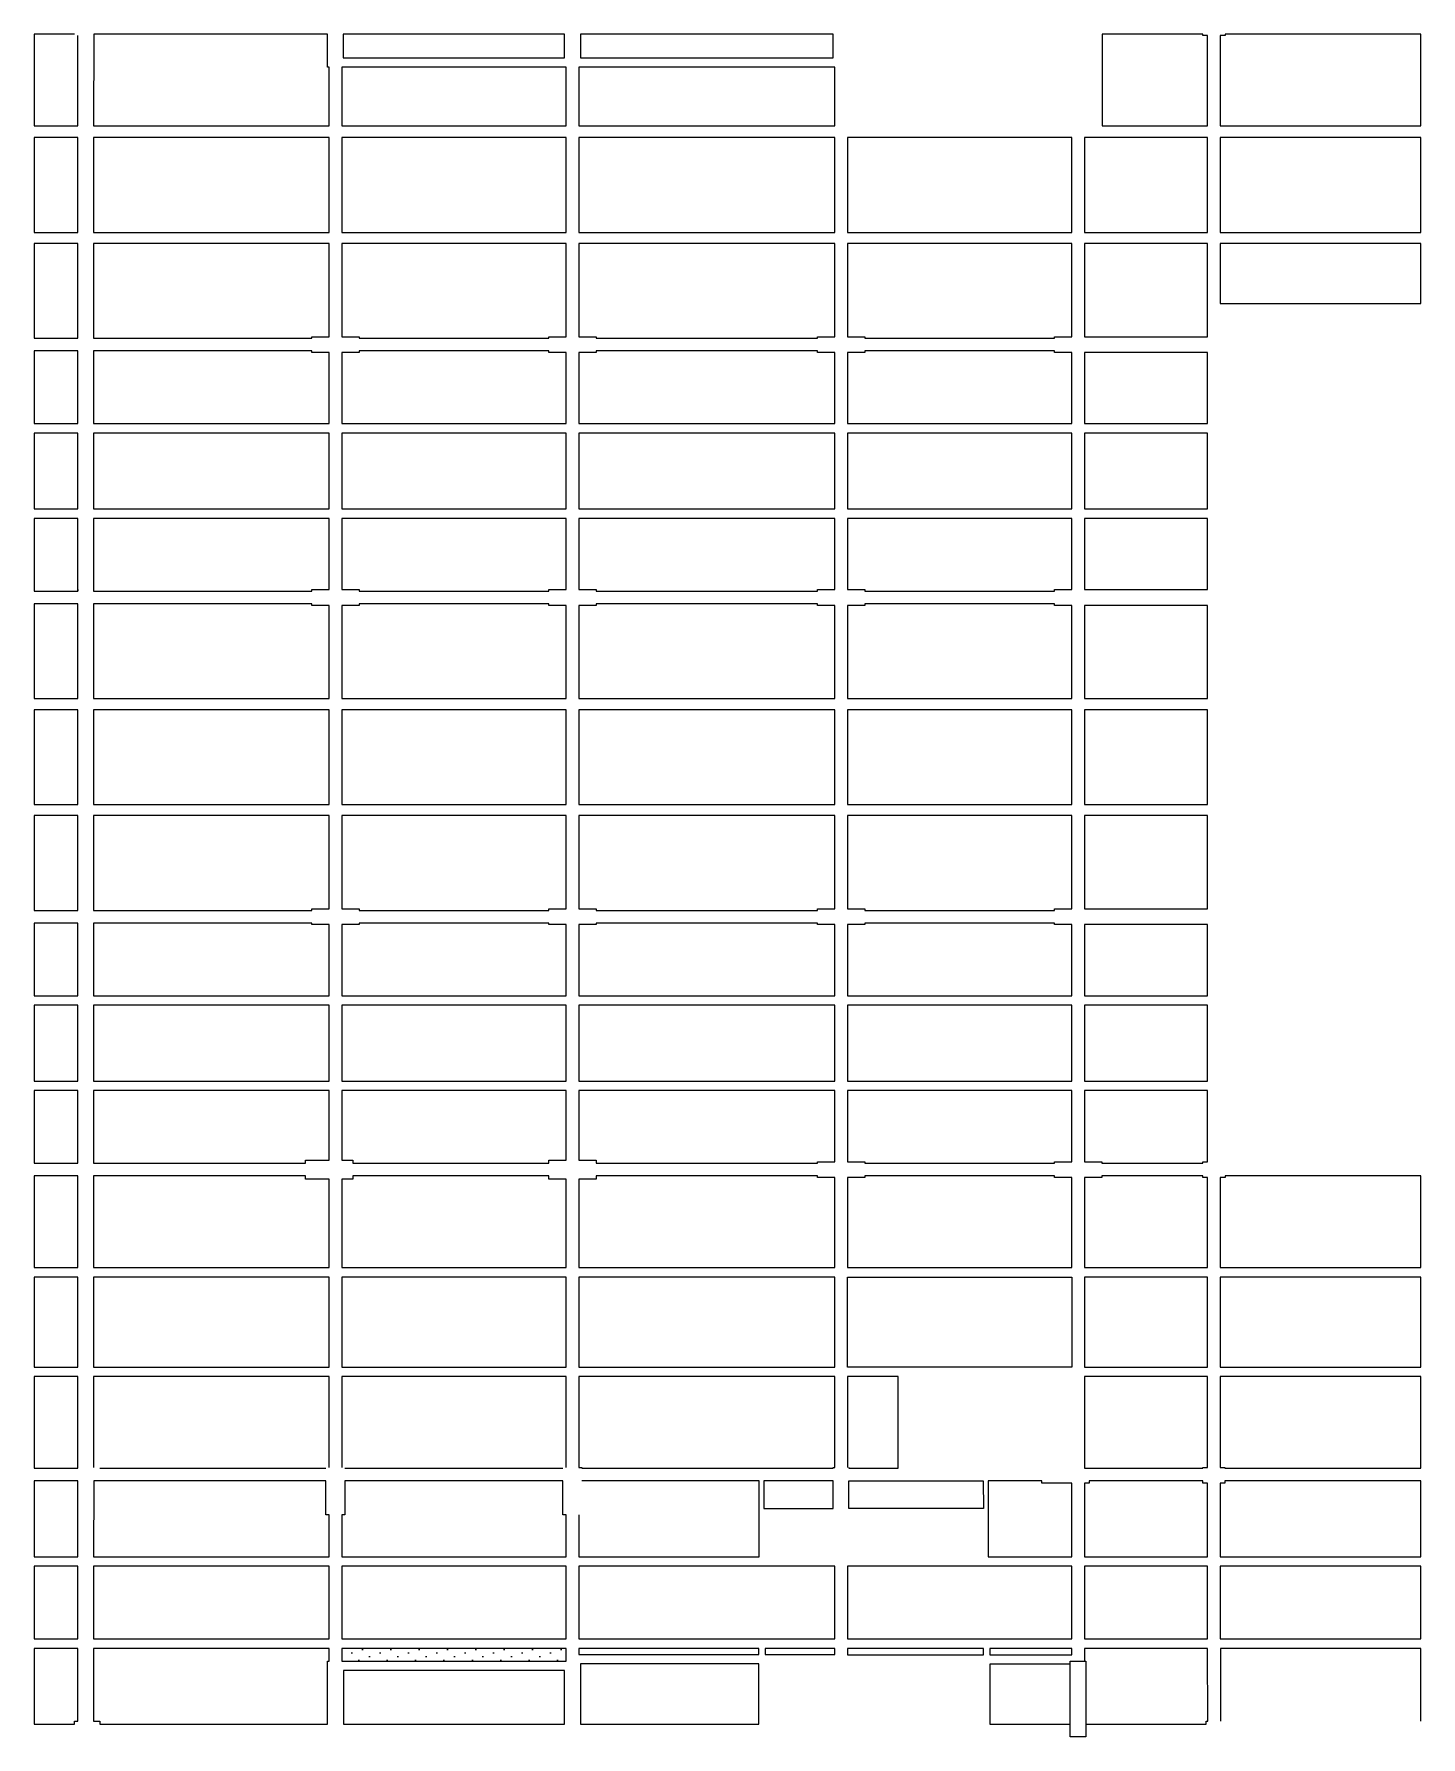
# Model space of a CAD drawing. Header units: millimetres. Extents: x 3781 to 4924, y 1639 to 1721.
# Drawn here: x 4168.8 to 4212.7, y 1651.7 to 1705.5 of the extents above; entities that cross this region are included whole.
import ezdxf

# ---------------------------------------------------------------- set-up
doc = ezdxf.new("R2010")
doc.units = ezdxf.units.MM
doc.linetypes.add('HIDDEN2', pattern=[0.1875, 0.125, -0.0625])
doc.linetypes.add('LLUVIAS', pattern=[10, 4, -2, 4])
for name, color, linetype in [('1amobla', 2, 'Continuous'), ('E-HATCH2', 1, 'Continuous'), ('E-P. MACIZA1', 2, 'HIDDEN2')]:
    doc.layers.add(name, color=color, linetype=linetype)

msp = doc.modelspace()

# ---------------------------------------------------------------- hatches: boundary and pattern name
at = {"layer": 'E-HATCH2', "ltscale": 10}
h = msp.add_hatch(dxfattribs=at)
h.set_pattern_fill('DOTS', color=256, scale=0.2, angle=-45, style=0)
h.set_pattern_definition([(315, (4163.38, 2062.24044), (0.3367596, 0.1122532), [0, -0.3175])])
h.paths.add_polyline_path([(4178.606, 1654.055), (4185.606, 1654.055), (4185.606, 1654.455), (4178.606, 1654.455)])

# ---------------------------------------------------------------- linework, layer by layer
at = {"layer": '1amobla', "color": 7, "linetype": 'Continuous', "ltscale": 0.3, "true_color": 0xffffff}
msp.add_lwpolyline([(4201.603, 1654.055), (4202.103, 1654.055), (4202.103, 1651.655), (4201.603, 1651.655)], close=True, dxfattribs=at)
at = {"layer": 'E-P. MACIZA1', "color": 7, "linetype": 'LLUVIAS', "ltscale": 3, "true_color": 0xffffff}
for p, q in [((4170.906, 1660.155), (4178.056, 1660.155)), ((4178.656, 1660.155), (4185.556, 1660.155))]:
    msp.add_line(p, q, dxfattribs=at)
for points in [[(4170.105, 1705.53), (4168.82, 1705.53), (4168.82, 1702.63), (4170.205, 1702.63), (4170.205, 1705.479)], [(4212.702, 1705.53), (4206.503, 1705.53), (4206.503, 1705.48), (4206.352, 1705.48), (4206.352, 1702.63), (4212.702, 1702.63), (4212.702, 1705.53)], [(4206.352, 1697.005), (4212.702, 1697.005), (4212.702, 1698.905), (4206.352, 1698.905), (4206.352, 1697.005)], [(4205.952, 1692.905), (4202.053, 1692.905), (4202.053, 1690.505), (4205.952, 1690.505), (4205.952, 1692.905)], [(4205.952, 1684.155), (4202.053, 1684.155), (4202.053, 1681.155), (4205.952, 1681.155), (4205.952, 1684.155)], [(4201.653, 1677.855), (4201.653, 1680.805), (4194.556, 1680.805), (4194.556, 1677.855)], [(4205.952, 1674.805), (4202.053, 1674.805), (4202.053, 1672.405), (4205.952, 1672.405), (4205.952, 1674.805)], [(4206.352, 1666.205), (4206.352, 1663.355), (4212.702, 1663.355), (4212.702, 1666.205), (4206.352, 1666.205), (4206.352, 1666.205)], [(4178.156, 1660.18), (4178.156, 1663.055), (4170.706, 1663.055), (4170.706, 1660.18)], [(4185.656, 1660.18), (4185.656, 1663.055), (4178.556, 1663.055), (4178.556, 1660.18)], [(4194.604, 1660.18), (4194.604, 1660.155), (4196.157, 1660.155), (4196.157, 1663.055), (4194.556, 1663.055), (4194.556, 1660.18)], [(4186.056, 1658.68), (4186.056, 1657.355), (4191.765, 1657.355), (4191.765, 1659.755), (4186.156, 1659.755)], [(4191.915, 1658.88), (4194.106, 1658.88), (4194.104, 1659.755), (4191.915, 1659.755), (4191.915, 1658.88)], [(4191.956, 1654.258), (4194.156, 1654.262), (4194.156, 1654.455), (4191.956, 1654.455), (4191.956, 1654.258)], [(4212.702, 1652.155), (4212.702, 1654.455), (4206.355, 1654.455), (4206.355, 1652.155)]]:
    msp.add_lwpolyline(points, dxfattribs=at)
for points in [[(4178.156, 1702.63), (4178.156, 1704.48), (4178.106, 1704.48), (4178.106, 1705.53), (4170.707, 1705.53), (4170.707, 1705.48), (4170.706, 1702.63)], [(4178.605, 1705.53), (4178.605, 1704.78), (4185.606, 1704.78), (4185.606, 1705.53)], [(4186.106, 1705.53), (4186.106, 1704.78), (4194.106, 1704.78), (4194.106, 1705.53)], [(4205.952, 1702.63), (4205.952, 1705.48), (4205.803, 1705.48), (4205.803, 1705.53), (4202.616, 1705.53), (4202.616, 1702.63)], [(4178.555, 1704.48), (4178.555, 1702.63), (4185.655, 1702.63), (4185.655, 1704.48)], [(4186.056, 1704.48), (4186.056, 1702.63), (4194.156, 1702.63), (4194.156, 1704.48)], [(4170.205, 1702.255), (4168.82, 1702.255), (4168.82, 1699.255), (4170.205, 1699.255)], [(4170.706, 1699.255), (4178.156, 1699.255), (4178.156, 1702.255), (4170.706, 1702.255)], [(4185.656, 1702.255), (4178.556, 1702.255), (4178.556, 1699.255), (4185.656, 1699.255)], [(4194.156, 1702.255), (4186.056, 1702.255), (4186.056, 1699.255), (4194.156, 1699.255)], [(4194.556, 1702.255), (4194.556, 1699.255), (4201.653, 1699.255), (4201.653, 1702.255)], [(4202.053, 1699.255), (4205.952, 1699.255), (4205.952, 1702.255), (4202.053, 1702.255)], [(4206.352, 1699.255), (4212.702, 1699.255), (4212.702, 1702.255), (4206.352, 1702.255)], [(4170.205, 1695.905), (4170.205, 1695.955), (4170.205, 1695.955), (4170.205, 1698.905), (4168.82, 1698.905), (4168.82, 1695.905)], [(4177.606, 1695.905), (4177.606, 1695.955), (4178.156, 1695.955), (4178.156, 1698.905), (4170.706, 1698.905), (4170.706, 1695.955), (4170.706, 1695.905)], [(4185.106, 1695.905), (4185.106, 1695.955), (4185.656, 1695.955), (4185.656, 1698.905), (4178.556, 1698.905), (4178.556, 1695.955), (4179.106, 1695.955), (4179.106, 1695.905)], [(4193.606, 1695.905), (4193.606, 1695.955), (4194.156, 1695.955), (4194.156, 1698.905), (4186.056, 1698.905), (4186.056, 1695.955), (4186.606, 1695.955), (4186.606, 1695.905)], [(4201.103, 1695.905), (4201.103, 1695.955), (4201.653, 1695.955), (4201.653, 1698.905), (4194.556, 1698.905), (4194.556, 1695.955), (4195.106, 1695.955), (4195.106, 1695.905)], [(4205.952, 1695.955), (4205.952, 1695.955), (4205.952, 1695.955), (4205.952, 1698.905), (4202.053, 1698.905), (4202.053, 1695.955), (4202.053, 1695.955), (4202.053, 1695.955)], [(4170.205, 1693.205), (4170.205, 1695.455), (4170.205, 1695.455), (4170.205, 1695.505), (4168.82, 1695.505), (4168.82, 1693.205)], [(4178.156, 1693.205), (4178.156, 1695.455), (4177.606, 1695.455), (4177.606, 1695.505), (4170.706, 1695.505), (4170.706, 1695.455), (4170.706, 1693.205)], [(4185.656, 1693.205), (4185.656, 1695.455), (4185.106, 1695.455), (4185.106, 1695.505), (4179.106, 1695.505), (4179.106, 1695.455), (4178.556, 1695.455), (4178.556, 1693.205)], [(4194.156, 1693.205), (4194.156, 1695.455), (4193.606, 1695.455), (4193.606, 1695.505), (4186.606, 1695.505), (4186.606, 1695.455), (4186.056, 1695.455), (4186.056, 1693.205)], [(4201.653, 1693.205), (4201.653, 1695.455), (4201.103, 1695.455), (4201.103, 1695.505), (4195.106, 1695.505), (4195.106, 1695.455), (4194.556, 1695.455), (4194.556, 1693.205)], [(4205.952, 1693.205), (4205.952, 1695.455), (4205.952, 1695.455), (4205.952, 1695.455), (4202.053, 1695.455), (4202.053, 1695.455), (4202.053, 1695.455), (4202.053, 1693.205)], [(4170.205, 1692.905), (4168.82, 1692.905), (4168.82, 1690.505), (4170.205, 1690.505)], [(4170.706, 1690.505), (4178.156, 1690.505), (4178.156, 1692.905), (4170.706, 1692.905)], [(4185.656, 1692.905), (4178.556, 1692.905), (4178.556, 1690.505), (4185.656, 1690.505)], [(4194.156, 1692.905), (4186.056, 1692.905), (4186.056, 1690.505), (4194.156, 1690.505)], [(4194.556, 1692.905), (4194.556, 1690.505), (4201.653, 1690.505), (4201.653, 1692.905)], [(4170.205, 1687.905), (4170.205, 1687.955), (4170.205, 1687.905), (4170.205, 1690.205), (4168.82, 1690.205), (4168.82, 1687.905)], [(4177.606, 1687.905), (4177.606, 1687.955), (4178.156, 1687.955), (4178.156, 1690.205), (4170.706, 1690.205), (4170.706, 1687.905)], [(4185.106, 1687.905), (4185.106, 1687.955), (4185.656, 1687.955), (4185.656, 1690.205), (4178.556, 1690.205), (4178.556, 1687.955), (4179.106, 1687.955), (4179.106, 1687.905)], [(4193.606, 1687.905), (4193.606, 1687.955), (4194.156, 1687.955), (4194.156, 1690.205), (4186.056, 1690.205), (4186.056, 1687.955), (4186.606, 1687.955), (4186.606, 1687.905)], [(4201.103, 1687.905), (4201.103, 1687.955), (4201.653, 1687.955), (4201.653, 1690.205), (4194.556, 1690.205), (4194.556, 1687.955), (4195.106, 1687.955), (4195.106, 1687.905)], [(4202.053, 1690.205), (4202.053, 1687.955), (4205.952, 1687.955), (4205.952, 1690.205)], [(4170.205, 1684.505), (4170.205, 1687.405), (4170.205, 1687.505), (4170.205, 1687.505), (4168.82, 1687.505), (4168.82, 1684.505)], [(4178.156, 1684.505), (4178.156, 1687.455), (4177.606, 1687.455), (4177.606, 1687.505), (4170.706, 1687.505), (4170.706, 1687.455), (4170.706, 1684.505)], [(4185.656, 1684.505), (4185.656, 1687.455), (4185.106, 1687.455), (4185.106, 1687.505), (4179.106, 1687.505), (4179.106, 1687.455), (4178.556, 1687.455), (4178.556, 1684.505)], [(4194.156, 1684.505), (4194.156, 1687.455), (4193.606, 1687.455), (4193.606, 1687.505), (4186.606, 1687.505), (4186.606, 1687.455), (4186.056, 1687.455), (4186.056, 1684.505)], [(4201.653, 1684.505), (4201.653, 1687.455), (4201.103, 1687.455), (4201.103, 1687.505), (4195.106, 1687.505), (4195.106, 1687.455), (4194.556, 1687.455), (4194.556, 1684.505)], [(4202.053, 1687.455), (4202.053, 1684.505), (4205.952, 1684.505), (4205.952, 1687.455)], [(4170.205, 1684.155), (4168.82, 1684.155), (4168.82, 1681.155), (4170.205, 1681.155)], [(4170.706, 1681.155), (4178.156, 1681.155), (4178.156, 1684.155), (4170.706, 1684.155)], [(4185.656, 1684.155), (4178.556, 1684.155), (4178.556, 1681.155), (4185.656, 1681.155)], [(4186.056, 1684.155), (4186.056, 1681.155), (4194.156, 1681.155), (4194.156, 1684.155)], [(4194.556, 1684.155), (4194.556, 1681.155), (4201.653, 1681.155), (4201.653, 1684.155)], [(4170.205, 1677.805), (4170.205, 1677.855), (4170.205, 1677.855), (4170.205, 1680.805), (4168.82, 1680.805), (4168.82, 1677.805)], [(4177.606, 1677.805), (4177.606, 1677.855), (4178.156, 1677.855), (4178.156, 1680.805), (4170.706, 1680.805), (4170.706, 1677.855), (4170.706, 1677.805)], [(4185.106, 1677.805), (4185.106, 1677.855), (4185.656, 1677.855), (4185.656, 1680.805), (4178.556, 1680.805), (4178.556, 1677.855), (4179.106, 1677.855), (4179.106, 1677.805)], [(4193.606, 1677.805), (4193.606, 1677.855), (4194.156, 1677.855), (4194.156, 1680.805), (4186.056, 1680.805), (4186.056, 1677.855), (4186.606, 1677.855), (4186.606, 1677.805)], [(4201.103, 1677.805), (4201.103, 1677.855), (4201.653, 1677.855), (4201.653, 1680.805), (4194.556, 1680.805), (4194.556, 1677.855), (4195.106, 1677.855), (4195.106, 1677.805)], [(4202.053, 1680.805), (4202.053, 1677.855), (4205.952, 1677.855), (4205.952, 1680.805)], [(4170.205, 1675.105), (4170.205, 1677.355), (4170.205, 1677.355), (4170.205, 1677.405), (4168.82, 1677.405), (4168.82, 1675.105)], [(4178.156, 1675.105), (4178.156, 1677.355), (4177.606, 1677.355), (4177.606, 1677.405), (4170.706, 1677.405), (4170.706, 1677.355), (4170.706, 1675.105)], [(4185.656, 1675.105), (4185.656, 1677.355), (4185.106, 1677.355), (4185.106, 1677.405), (4179.106, 1677.405), (4179.106, 1677.355), (4178.556, 1677.355), (4178.556, 1675.105)], [(4194.156, 1675.105), (4194.156, 1677.355), (4193.606, 1677.355), (4193.606, 1677.405), (4186.606, 1677.405), (4186.606, 1677.355), (4186.056, 1677.355), (4186.056, 1675.105)], [(4201.653, 1675.105), (4201.653, 1677.355), (4201.103, 1677.355), (4201.103, 1677.405), (4195.106, 1677.405), (4195.106, 1677.355), (4194.556, 1677.355), (4194.556, 1675.105)], [(4202.053, 1677.355), (4202.053, 1675.105), (4205.952, 1675.105), (4205.952, 1677.355)], [(4170.205, 1674.805), (4168.82, 1674.805), (4168.82, 1672.405), (4170.205, 1672.405)], [(4170.706, 1672.405), (4178.156, 1672.405), (4178.156, 1674.805), (4170.706, 1674.805)], [(4185.656, 1674.805), (4178.556, 1674.805), (4178.556, 1672.405), (4185.656, 1672.405)], [(4194.156, 1674.805), (4186.056, 1674.805), (4186.056, 1672.405), (4194.156, 1672.405)], [(4194.556, 1674.805), (4194.556, 1672.405), (4201.653, 1672.405), (4201.653, 1674.805)], [(4170.205, 1669.805), (4170.205, 1669.855), (4170.205, 1669.855), (4170.205, 1672.105), (4168.82, 1672.105), (4168.82, 1669.805)], [(4177.406, 1669.805), (4177.406, 1669.905), (4178.156, 1669.905), (4178.156, 1672.105), (4170.706, 1672.105), (4170.706, 1669.855), (4170.706, 1669.805)], [(4185.106, 1669.805), (4185.106, 1669.905), (4185.656, 1669.905), (4185.656, 1672.105), (4178.556, 1672.105), (4178.556, 1669.905), (4178.906, 1669.905), (4178.906, 1669.805)], [(4193.606, 1669.805), (4193.606, 1669.855), (4194.156, 1669.855), (4194.156, 1672.105), (4186.056, 1672.105), (4186.056, 1669.905), (4186.606, 1669.905), (4186.606, 1669.805)], [(4201.653, 1669.855), (4201.653, 1672.105), (4194.556, 1672.105), (4194.556, 1669.855), (4195.106, 1669.855), (4195.106, 1669.805), (4201.103, 1669.805), (4201.103, 1669.855)], [(4205.802, 1669.805), (4205.802, 1669.855), (4205.952, 1669.855), (4205.952, 1672.105), (4202.053, 1672.105), (4202.053, 1669.855), (4202.603, 1669.855), (4202.603, 1669.805)], [(4170.205, 1666.505), (4170.205, 1669.355), (4170.205, 1669.355), (4170.205, 1669.405), (4168.82, 1669.405), (4168.82, 1666.504)], [(4178.156, 1666.505), (4178.156, 1669.305), (4177.406, 1669.305), (4177.406, 1669.405), (4170.706, 1669.405), (4170.706, 1669.355), (4170.706, 1666.505)], [(4185.656, 1666.505), (4185.656, 1669.305), (4185.106, 1669.305), (4185.106, 1669.405), (4178.906, 1669.405), (4178.906, 1669.305), (4178.556, 1669.305), (4178.556, 1666.505)], [(4194.156, 1666.505), (4194.156, 1669.355), (4193.606, 1669.355), (4193.606, 1669.405), (4186.606, 1669.405), (4186.606, 1669.305), (4186.056, 1669.305), (4186.056, 1666.505)], [(4201.653, 1666.505), (4201.653, 1669.355), (4201.103, 1669.355), (4201.103, 1669.405), (4195.106, 1669.405), (4195.106, 1669.355), (4194.556, 1669.355), (4194.556, 1666.505)], [(4205.952, 1666.505), (4205.952, 1669.355), (4205.802, 1669.355), (4205.802, 1669.405), (4202.603, 1669.405), (4202.603, 1669.355), (4202.053, 1669.355), (4202.053, 1666.505)], [(4212.702, 1666.505), (4212.702, 1669.305), (4212.702, 1669.305), (4212.702, 1669.405), (4206.503, 1669.405), (4206.503, 1669.355), (4206.352, 1669.355), (4206.352, 1666.505)], [(4170.205, 1666.205), (4168.82, 1666.204), (4168.82, 1663.355), (4170.205, 1663.355)], [(4170.706, 1663.355), (4178.156, 1663.355), (4178.156, 1666.205), (4170.706, 1666.205)], [(4178.556, 1666.205), (4178.556, 1663.355), (4185.656, 1663.355), (4185.656, 1666.205)], [(4186.056, 1666.205), (4186.056, 1663.355), (4194.156, 1663.355), (4194.156, 1666.205)], [(4194.556, 1663.355), (4194.556, 1666.205), (4201.653, 1666.205), (4201.653, 1663.355)], [(4205.952, 1666.205), (4202.053, 1666.205), (4202.053, 1663.355), (4205.952, 1663.355)], [(4170.206, 1660.155), (4170.206, 1660.18), (4170.205, 1660.18), (4170.205, 1663.055), (4168.82, 1663.055), (4168.82, 1660.155)], [(4194.104, 1660.155), (4194.104, 1660.18), (4194.156, 1660.18), (4194.156, 1663.055), (4186.056, 1663.055), (4186.056, 1660.18), (4186.156, 1660.18), (4186.156, 1660.155)], [(4202.053, 1660.155), (4205.802, 1660.155), (4205.802, 1660.18), (4205.952, 1660.18), (4205.952, 1663.055), (4202.053, 1663.055)], [(4212.702, 1660.155), (4212.702, 1660.18), (4212.702, 1660.23), (4212.702, 1663.055), (4206.352, 1663.055), (4206.352, 1660.18), (4206.502, 1660.18), (4206.502, 1660.155)], [(4170.205, 1657.355), (4170.205, 1659.68), (4170.206, 1659.68), (4170.206, 1659.755), (4168.82, 1659.755), (4168.82, 1657.355)], [(4178.156, 1657.355), (4178.156, 1658.68), (4178.056, 1658.68), (4178.056, 1659.755), (4170.707, 1659.755), (4170.707, 1659.68), (4170.706, 1657.355)], [(4185.656, 1657.355), (4185.656, 1658.68), (4185.556, 1658.68), (4185.556, 1659.755), (4178.656, 1659.755), (4178.656, 1658.68), (4178.556, 1658.68), (4178.556, 1657.355)], [(4201.653, 1657.355), (4201.653, 1659.681), (4200.708, 1659.681), (4200.708, 1659.755), (4199.005, 1659.755), (4199.005, 1657.355)], [(4205.952, 1657.355), (4205.952, 1659.68), (4205.802, 1659.68), (4205.802, 1659.755), (4202.208, 1659.755), (4202.208, 1659.681), (4202.053, 1659.681), (4202.053, 1657.355)], [(4212.702, 1657.355), (4212.702, 1659.63), (4212.702, 1659.755), (4212.702, 1659.755), (4206.502, 1659.755), (4206.502, 1659.68), (4206.352, 1659.68), (4206.352, 1657.355)], [(4170.205, 1657.055), (4168.82, 1657.055), (4168.82, 1654.755), (4170.205, 1654.755)], [(4170.706, 1654.755), (4178.156, 1654.755), (4178.156, 1657.055), (4170.706, 1657.055)], [(4178.556, 1657.055), (4178.556, 1654.755), (4185.656, 1654.755), (4185.656, 1657.055)], [(4186.056, 1657.055), (4186.056, 1654.755), (4194.156, 1654.755), (4194.156, 1657.055)], [(4194.556, 1657.055), (4194.556, 1654.755), (4201.653, 1654.755), (4201.653, 1657.055)], [(4205.952, 1657.055), (4204.7, 1657.055), (4202.055, 1657.055), (4202.053, 1654.755), (4204.7, 1654.755), (4205.952, 1654.755)], [(4206.352, 1654.755), (4212.702, 1654.755), (4212.702, 1657.055), (4206.352, 1657.055)], [(4170.105, 1652.055), (4170.105, 1652.155), (4170.205, 1652.155), (4170.205, 1654.455), (4168.82, 1654.455), (4168.82, 1652.055)], [(4178.106, 1652.055), (4178.106, 1654.055), (4178.156, 1654.055), (4178.156, 1654.455), (4170.706, 1654.455), (4170.706, 1652.155), (4170.906, 1652.155), (4170.906, 1652.055)], [(4178.556, 1654.455), (4178.556, 1654.055), (4185.656, 1654.055), (4185.656, 1654.455)], [(4186.056, 1654.455), (4186.056, 1654.258), (4191.756, 1654.258), (4191.756, 1654.455)], [(4186.106, 1653.965), (4186.106, 1652.055), (4191.756, 1652.055), (4191.756, 1653.965)], [(4198.858, 1654.455), (4194.556, 1654.455), (4194.556, 1654.254), (4198.858, 1654.254)], [(4199.058, 1654.455), (4199.058, 1654.254), (4201.653, 1654.254), (4201.653, 1654.455)], [(4205.902, 1652.055), (4205.902, 1652.155), (4205.955, 1652.155), (4205.953, 1654.455), (4202.053, 1654.455), (4202.053, 1654.055), (4202.103, 1654.055), (4202.103, 1652.055)], [(4178.606, 1653.755), (4178.606, 1652.055), (4185.606, 1652.055), (4185.606, 1653.755)], [(4199.058, 1653.954), (4199.058, 1652.055), (4201.603, 1652.055), (4201.603, 1653.954)]]:
    msp.add_lwpolyline(points, close=True, dxfattribs=at)
at = {"layer": 'E-P. MACIZA1', "color": 7, "linetype": 'LLUVIAS', "ltscale": 3, "true_color": 0xffffff, "elevation": 1207.545}
msp.add_lwpolyline([(4198.855, 1659.755), (4198.858, 1658.88), (4194.604, 1658.88), (4194.604, 1659.755)], close=True, dxfattribs=at)

doc.saveas('drawing.dxf')
